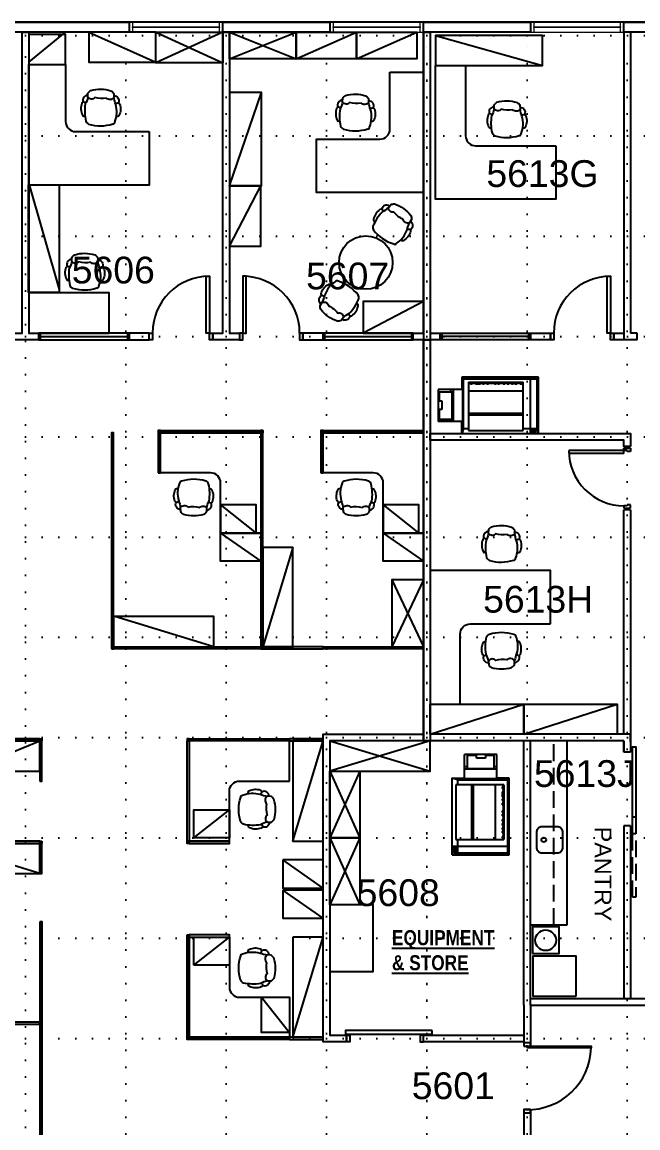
# Model space of a CAD drawing. Extents: x -68523 to 336700, y -113452 to 119396.
# Drawn here: x 236200 to 245408, y 15214 to 31750 of the extents above; entities that cross this region are included whole.
import ezdxf
from ezdxf.enums import TextEntityAlignment as Align

# ---------------------------------------------------------------- set-up
doc = ezdxf.new("R2010")
doc.units = 0
doc.header["$LTSCALE"] = 1000
doc.header["$MEASUREMENT"] = 0
for name, pattern in [('DASH', [0.35, 0.25, -0.1]), ('EC-5thFloor-s6144$0$DOT', [0.25, 0, -0.25]), ('HIDDEN', [0.375, 0.25, -0.125])]:
    doc.linetypes.add(name, pattern=pattern)
doc.layers.get('0').update_dxf_attribs({"linetype": 'CONTINUOUS'})
for name, color, linetype in [('chair', 3, 'CONTINUOUS'), ('Dry-Wall', 4, 'CONTINUOUS'), ('EC-5thFloor-s6144$0$4', 9, 'EC-5thFloor-s6144$0$DOT'), ('EC-5thFloor-s6144$0$ECOLUMN', 7, 'CONTINUOUS'), ('EPARTITION', 1, 'CONTINUOUS'), ('L1', 1, 'CONTINUOUS'), ('Layer1', 1, 'CONTINUOUS'), ('N-DOOR', 7, 'CONTINUOUS'), ('N-DR', 7, 'CONTINUOUS'), ('n-wall', 3, 'CONTINUOUS'), ('N_Fur', 41, 'CONTINUOUS'), ('o-ht', 7, 'CONTINUOUS'), ('RM-ID', 3, 'CONTINUOUS'), ('Rm-No-New', 3, 'CONTINUOUS')]:
    doc.layers.add(name, color=color, linetype=linetype)
doc.layers.add('EC-5thFloor-s6144$0$EWINDOW', color=9, linetype='CONTINUOUS', lineweight=9)
doc.layers.add('EC-5thFloor-s6144$0$HATCH-LINE', color=13, linetype='CONTINUOUS', plot=False)
doc.styles.add('Arial Narrow', font='ARIALN.TTF')
doc.styles.add('T1', font='arial.ttf')

# ---------------------------------------------------------------- blocks, each defined once
blk = doc.blocks.new('EC-5thFloor-s6144$0$grid-base')
for p, q in [((-24750, 750), (750, 750)), ((-21750, -76600), (-21750, 750)), ((-20250, -73700), (-20250, 750)), ((-18750, -73700), (-18750, 750)), ((-17250, -73700), (-17250, 750)), ((-15750, -73700), (-15750, 750)), ((-15750, -50950), (-15750, 750)), ((-14250, -73700), (-14250, 750)), ((-12750, -73700), (-12750, 750)), ((-24750, -750), (750, -750)), ((-24750, -2250), (750, -2250)), ((-24750, -3750), (750, -3750)), ((-24750, -5250), (750, -5250)), ((-24750, -6750), (750, -6750)), ((-24750, -8250), (750, -8250)), ((-24750, -9750), (750, -9750)), ((-24750, -11250), (750, -11250)), ((-24750, -12750), (750, -12750)), ((-24750, -14250), (750, -14250))]:
    blk.add_line(p, q)
blk = doc.blocks.new('EC-5thFloor-s6144$0$E-WIN1')
at = {"layer": 'EC-5thFloor-s6144$0$EWINDOW', "linetype": 'Continuous'}
for p, q in [((1399.9972, 149.9997), (0, 149.9997)), ((0, 149.9997), (0, 0)), ((0, 0), (1399.9972, 0)), ((1349.9973, 149.9997), (49.9999, 149.9997)), ((49.9999, 149.9997), (49.9999, 0)), ((49.9999, 79.99984), (1349.9973, 79.99984)), ((49.9999, 69.99986), (49.9999, 79.99984)), ((1349.9973, 69.99986), (49.9999, 69.99986)), ((49.9999, 0), (1349.9973, 0)), ((1349.9973, 0), (1349.9973, 149.9997)), ((1349.9973, 79.99984), (1349.9973, 69.99986)), ((1399.9972, 0), (1399.9972, 149.9997))]:
    blk.add_line(p, q, dxfattribs=at)
blk = doc.blocks.new('DR825')
for p, q in [((818.5, 100), (818.5, 925)), ((862.5, 100), (862.5, 925)), ((0, 100), (0, 0)), ((37.5, 100), (0, 100)), ((0, 0), (50, 0)), ((37.5, 50), (37.5, 100)), ((50, 50), (37.5, 50)), ((50, 0), (50, 50)), ((818.5, 100), (862.5, 100)), ((850, 50), (862.5, 50)), ((850, 0), (850, 50)), ((900, 0), (850, 0)), ((862.5, 100), (900, 100)), ((862.5, 50), (862.5, 100)), ((900, 100), (900, 0))]:
    blk.add_line(p, q)
blk.add_arc((862.5, 100), 825, 90, 180)
blk = doc.blocks.new('erfqwr wtg qewrg daergaW')
at = {"color": 8, "linetype": 'ByBlock'}
for p, q in [((175532, -1266080), (175532, -1265717)), ((176014, -1265717), (175532, -1265717)), ((175713, -1265730), (175570, -1265730)), ((175570, -1265730), (175570, -1265924)), ((175713, -1265769), (175713, -1265730)), ((175845, -1265769), (175713, -1265769)), ((175975, -1265730), (175845, -1265730)), ((175845, -1265730), (175845, -1265769)), ((175975, -1265924), (175975, -1265730)), ((176014, -1266080), (176014, -1265717)), ((175570, -1265898), (175532, -1265898)), ((176014, -1265937), (175532, -1265937)), ((175570, -1265924), (175975, -1265924)), ((176014, -1265898), (175975, -1265898)), ((175427, -1266093), (175349, -1266067)), ((176121, -1266171), (175401, -1266171)), ((175401, -1266171), (175401, -1266987)), ((175427, -1266093), (175427, -1266171)), ((175427, -1266093), (176173, -1266093)), ((176014, -1266080), (175532, -1266080)), ((175634, -1266171), (175634, -1266987)), ((175660, -1266171), (175660, -1266987)), ((175992, -1266171), (175992, -1266987)), ((176199, -1266067), (176014, -1266067)), ((176109, -1266171), (176109, -1266987)), ((176121, -1266171), (176121, -1266987)), ((176173, -1266093), (176199, -1266067)), ((176173, -1266093), (176173, -1267191)), ((176199, -1267217), (176199, -1266067)), ((176109, -1266197), (176096, -1266197)), ((176096, -1266197), (176096, -1266223)), ((176096, -1266223), (176109, -1266223)), ((176096, -1266274), (176096, -1266350)), ((176109, -1266274), (176096, -1266274)), ((176096, -1266350), (176109, -1266350)), ((176096, -1266376), (176096, -1266402)), ((176109, -1266376), (176096, -1266376)), ((176096, -1266402), (176109, -1266402)), ((176096, -1266441), (176096, -1266467)), ((176109, -1266441), (176096, -1266441)), ((176096, -1266467), (176109, -1266467)), ((176096, -1266556), (176096, -1266582)), ((176109, -1266556), (176096, -1266556)), ((176096, -1266582), (176109, -1266582)), ((176096, -1266608), (176096, -1266634)), ((176109, -1266608), (176096, -1266608)), ((176096, -1266634), (176109, -1266634)), ((176096, -1266685), (176096, -1266711)), ((176109, -1266685), (176096, -1266685)), ((176096, -1266711), (176109, -1266711)), ((176096, -1266746), (176096, -1266772)), ((176109, -1266746), (176096, -1266746)), ((176096, -1266772), (176109, -1266772)), ((176096, -1266811), (176096, -1266837)), ((176109, -1266811), (176096, -1266811)), ((176096, -1266837), (176109, -1266837)), ((175401, -1266987), (176121, -1266987)), ((175427, -1266987), (175427, -1267191)), ((176096, -1266863), (176096, -1266889)), ((176109, -1266863), (176096, -1266863)), ((176096, -1266889), (176109, -1266889)), ((176096, -1266941), (176096, -1266966)), ((176109, -1266941), (176096, -1266941)), ((176096, -1266966), (176109, -1266966)), ((176199, -1267091), (175349, -1267091)), ((175401, -1267185), (175401, -1267105)), ((175401, -1267105), (175414, -1267105)), ((175414, -1267105), (175414, -1267185)), ((175427, -1267191), (175349, -1267217)), ((175349, -1267217), (176199, -1267217)), ((175414, -1267185), (175401, -1267185)), ((176173, -1267191), (175427, -1267191)), ((176173, -1267191), (176199, -1267217))]:
    blk.add_line(p, q, dxfattribs=at)
at = {"color": 8, "linetype": 'HIDDEN', "ltscale": 60}
for p, q in [((175365, -1267185), (175365, -1267105)), ((175376, -1267185), (175376, -1267105)), ((175386, -1267185), (175386, -1267105))]:
    blk.add_line(p, q, dxfattribs=at)
at = {"color": 8, "linetype": 'ByBlock'}
blk.add_lwpolyline([(175349, -1267217), (175349, -1266067), (175532, -1266067)], dxfattribs=at)
blk = doc.blocks.new('Chair')
at = {"layer": 'chair'}
for points in [[(696, 241, -0.08073), (735, 342, 0.095163), (727, 600, 0.186837), (685, 642, 0.154629), (321, 639, 0.427425), (292, 612, 0.165672), (279, 349, -0.020853), (308, 245, -3.794507)], [(279, 349, -0.744345), (221, 341, -0.209175), (231, 516, -0.689638), (267, 521, -0.689638)], [(730, 333, 0.635952), (785, 333, 0.209175), (778, 508, 0.734215), (741, 512)], [(309, 216, -0.534567), (240, 324, 0.608356)], [(696, 209, 0.534567), (766, 316, -0.608356)]]:
    blk.add_lwpolyline(points, format="xyb", dxfattribs=at)
blk.add_lwpolyline([(696, 241), (695, 181, -0.117598), (653, 141, -0.149873), (352, 144, -0.121311), (310, 186), (308, 245, -0.463458), (420, 254, -0.132891), (591, 246, -0.488609), (696, 241)], format="xyb", close=True, dxfattribs=at)
blk = doc.blocks.new('A$Ca25f92d0')
at = {"layer": 'Layer1'}
blk.add_line((0, 0), (420, 530), dxfattribs=at)
blk.add_lwpolyline([(0, 0), (420, 0), (420, 530), (0, 530)], close=True, dxfattribs=at)

msp = doc.modelspace()

# ---------------------------------------------------------------- linework, layer by layer
at = {"layer": 'Dry-Wall', "color": 0}
for p, q in [((245200, 31600), (245200, 27000)), ((245300, 31600), (245300, 27100)), ((245300, 27000), (245200, 27000)), ((245395.6, 27100), (245300, 27100)), ((245395.6, 27000), (245300, 27000)), ((245395.6, 27000), (245395.6, 27100))]:
    msp.add_line(p, q, dxfattribs=at)
at = {"layer": 'EC-5thFloor-s6144$0$ECOLUMN'}
for points in [[(235750, 31750.1), (237800, 31750.1), (237800, 31600.1), (235750, 31600.1)], [(239200, 31750.1), (240800, 31750.1), (240800, 31600.1), (239200, 31600.1)], [(242200, 31750.1), (243800, 31750.1), (243800, 31600.1), (242200, 31600.1)], [(245200, 31750.1), (246800, 31750.1), (246800, 31600.1), (245200, 31600.1)]]:
    msp.add_lwpolyline(points, close=True, dxfattribs=at)
at = {"layer": 'EC-5thFloor-s6144$0$HATCH-LINE'}
msp.add_lwpolyline([(258950, 6100), (258950, 13500), (259550, 13500), (259550, 24100), (258950, 24100), (258950, 31750), (258950, 31750), (258950, 31750), (233362, 31750), (233362, 17850), (233050, 17850), (233050, 17850), (233050, 17850), (233050, 17850), (233050, 17850), (233050, -18050), (233050, -18050), (218424.9, -18049.9), (218424.9, -18049.9), (218424.9, -38550), (217000, -38550), (217000, -49550)], dxfattribs=at)
at = {"layer": 'EPARTITION', "color": 1, "linetype": 'Continuous'}
msp.add_line((245300, 21100), (242300, 21100), dxfattribs=at)
at = {"layer": 'L1', "color": 1}
for points in [[(243831.9, 17821.2), (244231.9, 17821.2), (244231.9, 18221.2), (243831.9, 18221.2)], [(244486.2, 17182.8), (244486.2, 17782.8), (243836.2, 17782.8), (243836.2, 17182.8)]]:
    msp.add_lwpolyline(points, close=True, dxfattribs=at)
msp.add_circle((244029, 18018.6), 154.6, dxfattribs=at)
at = {"layer": 'Layer1'}
for p, q in [((236300, 31150), (236850, 31600)), ((237200, 31600), (238200, 31150)), ((239200, 31600), (238200, 31140)), ((238200, 31600), (239200, 31140)), ((239300, 31600), (240300, 31200)), ((239300, 31200), (240300, 31600)), ((240300, 31200), (241200, 31600)), ((241200, 31200), (242100, 31600)), ((242382, 31550), (243982, 31100)), ((239300, 29300), (239780, 30700)), ((236759.9, 27750), (236300, 29350)), ((239300, 28400), (239770, 29300)), ((242200, 27570), (241300, 27100)), ((239168.4, 24109.1), (239768.4, 23689.1)), ((241600, 24109.1), (242200, 23689.1)), ((240250.2, 23891.2), (239800.4, 22409.1)), ((241729.9, 23409.1), (242199.9, 22409.1)), ((242199.9, 23409.1), (241729.9, 22409.1)), ((239068.3, 22409.1), (237586.2, 22858.9)), ((242300, 21100), (243700, 21550)), ((242300, 21100), (243700, 21550)), ((243700, 21100), (245100, 21550)), ((243700, 21100), (245100, 21550)), ((245300, 21032), (245300, 21044.9)), ((235363, 20550), (236463, 21000)), ((240249.9, 19500), (240699.9, 21000)), ((242300, 21000), (240800, 20550)), ((240800, 21000), (242300, 20550)), ((241250, 20550), (240800, 19550)), ((240800, 20550), (241250, 19550)), ((241250, 19550), (240800, 18550)), ((240800, 19550), (241250, 18550)), ((236463.1, 19018.2), (234981, 19468)), ((240700, 18800), (240100, 19220)), ((240700, 18348), (240100, 18768)), ((240250, 16568), (240700, 18068))]:
    msp.add_line(p, q, dxfattribs=at)
for points in [[(238200, 31150), (238200, 31600), (237200, 31600), (237200, 31150)], [(238200, 31600), (239200, 31600), (239200, 31140), (238200, 31140)], [(239300, 31200), (239300, 31600), (240300, 31600), (240300, 31200)], [(240300, 31200), (240300, 31600), (241200, 31600), (241200, 31200)], [(241200, 31200), (241200, 31600), (242100, 31600), (242100, 31200)], [(236300, 31113.8), (236850, 31113.8), (236850, 31563.8), (236300, 31563.8)], [(242382, 31100), (243982, 31100), (243982, 31550), (242382, 31550)], [(239300, 29300), (239780, 29300), (239780, 30700), (239300, 30700)], [(236759.9, 27713.8), (236759.9, 29313.8), (236289.9, 29313.8), (236289.9, 27713.8)], [(239300, 28400), (239770, 28400), (239770, 29300), (239300, 29300)], [(236300, 27100), (237500, 27100), (237500, 27700), (236300, 27700)], [(242200, 27570), (241300, 27570), (241300, 27100), (242200, 27100)], [(238236.4, 25609.1), (238268.4, 25609.1), (238268.4, 25641.1), (238236.4, 25641.1)], [(239768.4, 25609.1), (238268.4, 25609.1), (238268.4, 25641.1), (239768.4, 25641.1)], [(239800.4, 25609.1), (239768.4, 25609.1), (239768.4, 25641.1), (239800.4, 25641.1)], [(239768.4, 25609.1), (239800.4, 25609.1), (239800.4, 25641.1), (239768.4, 25641.1)], [(240668, 25609.1), (240700, 25609.1), (240700, 25641.1), (240668, 25641.1)], [(242200, 25609.1), (240700, 25609.1), (240700, 25641.1), (242200, 25641.1)], [(237536.3, 24009.1), (237568.3, 24009.1), (237568.3, 25609.1), (237536.3, 25609.1)], [(238236.4, 25009.1), (238268.4, 25009.1), (238268.4, 25609.1), (238236.4, 25609.1)], [(239768.4, 24009.1), (239800.4, 24009.1), (239800.4, 25609.1), (239768.4, 25609.1)], [(240668, 25009.1), (240700, 25009.1), (240700, 25609.1), (240668, 25609.1)], [(237536.3, 22409.1), (237568.3, 22409.1), (237568.3, 24009.1), (237536.3, 24009.1)], [(239168.4, 24109.1), (239768.4, 24109.1), (239768.4, 23689.1), (239168.4, 23689.1)], [(239768.4, 22409.1), (239800.4, 22409.1), (239800.4, 24009.1), (239768.4, 24009.1)], [(241600, 24109.1), (242200, 24109.1), (242200, 23689.1), (241600, 23689.1)], [(240250.2, 22391.1), (240250.2, 23891.2), (239800.4, 23891.2), (239800.4, 22391.1)], [(241729.9, 22409.1), (242199.9, 22409.1), (242199.9, 23409.1), (241729.9, 23409.1)], [(237568.2, 22409.1), (239068.3, 22409.1), (239068.3, 22858.9), (237568.2, 22858.9)], [(237536.3, 22377.1), (237568.3, 22377.1), (237568.3, 22409.1), (237536.3, 22409.1)], [(237568.3, 22409.1), (238268.3, 22409.1), (238268.3, 22377.1), (237568.3, 22377.1)], [(239768.3, 22377.1), (238268.3, 22377.1), (238268.3, 22409.1), (239768.3, 22409.1)], [(239768.4, 22377.1), (239800.4, 22377.1), (239800.4, 22409.1), (239768.4, 22409.1)], [(239800.4, 22377.1), (240700.4, 22377.1), (240700.4, 22409.1), (239800.4, 22409.1)], [(242199.9, 22377.1), (240699.9, 22377.1), (240699.9, 22409.1), (242199.9, 22409.1)], [(242300, 21550), (243700, 21550), (243700, 21100), (242300, 21100)], [(242300, 21550), (243700, 21550), (243700, 21100), (242300, 21100)], [(243700, 21550), (245100, 21550), (245100, 21100), (243700, 21100)], [(243700, 21550), (245100, 21550), (245100, 21100), (243700, 21100)], [(234863, 21000), (236463, 21000), (236463, 21032), (234863, 21032)], [(236495, 21032), (236495, 21000), (236463, 21000), (236463, 21032)], [(238668, 21000), (238700, 21000), (238700, 21032), (238668, 21032)], [(240200, 21000), (238700, 21000), (238700, 21032), (240200, 21032)], [(240200, 21000), (240700, 21000), (240700, 21032), (240200, 21032)], [(235363, 20550), (236463, 20550), (236463, 21000), (235363, 21000)], [(236463, 20400), (236495, 20400), (236495, 21000), (236463, 21000)], [(238668, 19500), (238668, 21000), (238700, 21000), (238700, 19500)], [(240249.9, 21000), (240249.9, 19500), (240699.9, 19500), (240699.9, 21000)], [(240800, 20550), (242300, 20550), (242300, 21000), (240800, 21000)], [(240800, 20550), (241250, 20550), (241250, 19550), (240800, 19550)], [(240800, 19550), (241250, 19550), (241250, 18550), (240800, 18550)], [(234863, 19468), (236463, 19468), (236463, 19500), (234863, 19500)], [(234962.9, 19018.2), (236463, 19018.2), (236463, 19468), (234962.9, 19468)], [(236495, 19500), (236495, 19468), (236463, 19468), (236463, 19500)], [(236463, 19018), (236495, 19018), (236495, 19468), (236463, 19468)], [(238668, 19500), (238700, 19500), (238700, 19468), (238668, 19468)], [(238700, 19468), (239300, 19468), (239300, 19500), (238700, 19500)], [(240100, 19220), (240100, 18800), (240700, 18800), (240700, 19220)], [(240100, 18768), (240100, 18348), (240700, 18348), (240700, 18768)], [(240800, 17550), (241450, 17550), (241450, 18550), (240800, 18550)], [(236466.1, 18295.7), (236466.1, 16795.7), (236498.1, 16795.7), (236498.1, 18295.7)], [(238668.1, 18100), (238700.1, 18100), (238700.1, 18068), (238668.1, 18068)], [(238668.1, 16568), (238668.1, 18068), (238700.1, 18068), (238700.1, 16568)], [(238700.1, 18068), (239300.1, 18068), (239300.1, 18100), (238700.1, 18100)], [(240250, 18068), (240250, 16568), (240700, 16568), (240700, 18068)], [(234866.1, 16763.7), (236466.1, 16763.7), (236466.1, 16795.7), (234866.1, 16795.7)], [(236466.1, 16763.7), (236498.1, 16763.7), (236498.1, 16795.7), (236466.1, 16795.7)], [(236466.1, 14963.7), (236498.1, 14963.7), (236498.1, 16763.7), (236466.1, 16763.7)], [(236466.1, 15863.7), (236498.1, 15863.7), (236498.1, 16763.7), (236466.1, 16763.7)], [(238668.1, 16568), (238700.1, 16568), (238700.1, 16536), (238668.1, 16536)], [(240200.1, 16536), (238700.1, 16536), (238700.1, 16568), (240200.1, 16568)], [(240200.1, 16536), (240700.1, 16536), (240700.1, 16568), (240200.1, 16568)]]:
    msp.add_lwpolyline(points, close=True, dxfattribs=at)
for points in [[(238100, 30113.8), (238100, 29313.8), (236300, 29313.8), (236300, 31113.8), (236850, 31113.8), (236850, 30263.8, 0.4142136), (237000, 30113.8)], [(244182, 29900), (244182, 29100), (242382, 29100), (242382, 31100), (242832, 31100), (242832, 30050, 0.4142136), (242982, 29900)], [(241700, 31000), (242200, 31000), (242200, 29200), (240600, 29200), (240600, 30000), (241550, 30000, 0.4142136), (241700, 30150)], [(238268.4, 25009.1), (238268.4, 25609.1), (239768.4, 25609.1), (239768.4, 24109.1), (239168.4, 24109.1), (239168.4, 24859.1, 0.4142136), (239018.4, 25009.1)], [(240700, 25009.1), (240700, 25609.1), (242200, 25609.1), (242200, 24109.1), (241600, 24109.1), (241600, 24859.1, 0.4142136), (241450, 25009.1)], [(244100, 22750), (244100, 23550), (242300, 23550), (242300, 21550), (242750, 21550), (242750, 22600, -0.4142136), (242900, 22750)], [(240200, 20400), (240200, 21000), (238700, 21000), (238700, 19500), (239300, 19500), (239300, 20250, -0.4142136), (239450, 20400)], [(240200.1, 17168), (240200.1, 16568), (238700.1, 16568), (238700.1, 18068), (239300.1, 18068), (239300.1, 17318, 0.4142136), (239450.1, 17168)]]:
    msp.add_lwpolyline(points, format="xyb", close=True, dxfattribs=at)
msp.add_circle((241340.2, 28154.2), 400, dxfattribs=at)
at = {"layer": 'N-DOOR', "color": 7, "linetype": 'Continuous'}
for points in [[(239000, 27100), (238950, 27100), (238950, 27950), (239000, 27950)], [(239500, 27100), (239550, 27100), (239550, 27950), (239500, 27950)], [(245000, 27100), (244950, 27100), (244950, 27950), (245000, 27950)], [(238100, 27100), (238150, 27100), (238150, 27000), (238100, 27000)], [(239000, 27100), (239050, 27100), (239050, 27000), (239000, 27000)], [(239500, 27100), (239450, 27100), (239450, 27000), (239500, 27000)], [(240400, 27100), (240350, 27100), (240350, 27000), (240400, 27000)], [(244100, 27100), (244150, 27100), (244150, 27000), (244100, 27000)], [(245000, 27100), (245050, 27100), (245050, 27000), (245000, 27000)], [(242332, 16668.5), (241037.2, 16668.5), (241037.2, 16614.5), (242332, 16614.5)]]:
    msp.add_lwpolyline(points, close=True, dxfattribs=at)
at = {"layer": 'N-DOOR'}
for points in [[(241100, 16600), (241100, 16500), (241050, 16500), (241050, 16600)], [(242150, 16600), (242150, 16500), (242200, 16500), (242200, 16600)]]:
    msp.add_lwpolyline(points, close=True, dxfattribs=at)
at = {"layer": 'N-DOOR', "color": 7, "linetype": 'Continuous'}
for centre, start, end in [((239000, 27100), 90, 180), ((239500, 27100), 0, 90), ((245000, 27100), 90, 180)]:
    msp.add_arc(centre, 850, start, end, dxfattribs=at)
at = {"layer": 'N-DR'}
for points in [[(245050, 27100), (245200, 27100), (245200, 27000), (245050, 27000)], [(245376.5, 19610.3), (245326.5, 19610.3), (245326.5, 20910.3), (245376.5, 20910.3)], [(243758.3, 16436.1), (244708.3, 16436.1), (244708.3, 16412.4), (243758.3, 16412.4)]]:
    msp.add_lwpolyline(points, close=True, dxfattribs=at)
at = {"layer": 'N-DR', "color": 1, "linetype": 'DASH'}
msp.add_lwpolyline([(245376.5, 18663.3), (245326.5, 18663.3), (245326.5, 19863.3), (245376.5, 19863.3)], close=True, dxfattribs=at)
at = {"layer": 'N-DR', "color": 1}
msp.add_arc((243758.3, 16436.1), 950.3, 268.5679, 358.5679, dxfattribs=at)
at = {"layer": 'n-wall', "linetype": 'Continuous'}
for p, q in [((242200, 31600), (242200, 21000)), ((243775, 27000), (243775, 27100)), ((243800, 27000), (243800, 27100)), ((245300, 24455), (245200, 24455)), ((245300, 21100), (242300, 21100)), ((245300, 20989.8), (245300, 21100)), ((245200, 21000), (242300, 21000)), ((245300, 20832.1), (245200, 20832.1)), ((243700, 17050), (243700, 16436.1)), ((243800, 17050), (243800, 16436.1)), ((243700, 15486.7), (243700, 7600)), ((243800, 15486.7), (243800, 7500))]:
    msp.add_line(p, q, dxfattribs=at)
at = {"layer": 'n-wall', "color": 1, "linetype": 'Continuous'}
for p, q in [((236450, 27000), (236450, 27100)), ((236475, 27000), (236475, 27100)), ((236475, 27050), (237775, 27050)), ((240700, 27000), (240700, 27100)), ((240725, 27000), (240725, 27100)), ((240725, 27050), (242025, 27050)), ((243775, 27050), (242475, 27050))]:
    msp.add_line(p, q, dxfattribs=at)
at = {"layer": 'n-wall'}
for p, q in [((242200, 21000), (242300, 21000)), ((243700, 17050), (243700, 21000)), ((243800, 17050), (243800, 21000)), ((244350, 18250), (244350, 21000)), ((245200, 20832.1), (245200, 21000)), ((245200, 20989.8), (245200, 21000)), ((245300, 19732.1), (245200, 19732.1)), ((243800, 18250), (244350, 18250))]:
    msp.add_line(p, q, dxfattribs=at)
at = {"layer": 'n-wall', "color": 2, "linetype": 'DASH'}
msp.add_line((244150, 18250), (244150, 21000), dxfattribs=at)
at = {"layer": 'n-wall', "linetype": 'Continuous'}
for points in [[(236200, 31600), (236300, 31600), (236300, 27100), (236450, 27100), (236450, 27000), (236300, 27000), (236200, 27000), (235950, 27000), (235950, 27100), (236200, 27100)], [(239200, 31600), (239300, 31600), (239300, 27100), (239450, 27100), (239450, 27000), (239300, 27000), (239200, 27000), (239050, 27000), (239050, 27100), (239200, 27100)], [(242200, 31600), (242300, 31600), (242300, 27100), (242450, 27100), (242450, 27000), (242300, 27000), (242200, 27000), (242050, 27000), (242050, 27100), (242200, 27100)], [(238100, 27100), (237800, 27100), (237800, 27000), (238100, 27000)], [(240700, 27100), (240400, 27100), (240400, 27000), (240700, 27000)], [(243800, 27000), (243775, 27000), (243775, 27100), (243800, 27100)], [(242200, 21000), (240800, 21000), (240800, 16850), (240800, 16600), (241050, 16600), (241050, 16500), (240800, 16500), (240800, 16500), (240700, 16500), (240700, 16500), (240700, 16600), (240700, 16850), (240700, 21100), (242200, 21100)], [(242200, 16500), (242200, 16600), (243700, 16600), (243700, 16500)]]:
    msp.add_lwpolyline(points, close=True, dxfattribs=at)
at = {"layer": 'n-wall', "color": 1, "linetype": 'Continuous'}
for points in [[(236450, 27000), (236475, 27000), (236475, 27100), (236450, 27100)], [(237800, 27100), (236450, 27100), (236450, 27000), (237800, 27000)], [(237775, 27000), (237800, 27000), (237800, 27100), (237775, 27100)], [(240700, 27000), (240725, 27000), (240725, 27100), (240700, 27100)], [(242050, 27100), (240700, 27100), (240700, 27000), (242050, 27000)], [(242025, 27000), (242050, 27000), (242050, 27100), (242025, 27100)], [(242475, 27000), (242450, 27000), (242450, 27100), (242475, 27100)], [(242475, 27000), (242450, 27000), (242450, 27100), (242475, 27100)]]:
    msp.add_lwpolyline(points, close=True, dxfattribs=at)
at = {"layer": 'n-wall', "linetype": 'Continuous'}
for points in [[(242300, 27100), (244100, 27100), (244100, 27000), (242300, 27000)], [(242300, 27100), (242300, 21000)], [(245300, 25404.4), (245200, 25404.4), (245200, 25500), (242300, 25500), (242300, 25600), (245300, 25600), (245300, 25404.4)], [(245300, 24455), (245300, 24100), (245300, 24100), (245300, 24000), (245300, 24000), (245300, 21100), (245200, 21100), (245200, 24455)], [(245300, 19732.1), (245300, 17150)], [(243800, 17150), (245786, 17150)], [(243800, 17050), (245786, 17050)]]:
    msp.add_lwpolyline(points, dxfattribs=at)
at = {"layer": 'n-wall'}
for points in [[(245300, 21100), (245300, 20832.1)], [(245200, 21000), (245200, 20832.1)], [(245200, 19732.1), (245200, 17150)]]:
    msp.add_lwpolyline(points, dxfattribs=at)
at = {"layer": 'n-wall', "color": 1}
msp.add_lwpolyline([(243973.3, 19721.1), (244203.3, 19721.1, -0.4142136), (244278.3, 19646.1), (244278.3, 19396.1, -0.4142136), (244203.3, 19321.1), (243973.3, 19321.1, -0.4142136), (243898.3, 19396.1), (243898.3, 19646.1, -0.4142136)], format="xyb", close=True, dxfattribs=at)
at = {"layer": 'n-wall'}
for points in [[(243700, 16436.1), (243800, 16436.1), (243800, 16486.1), (243700, 16486.1)], [(243700, 15436.7), (243800, 15436.7), (243800, 15486.7), (243700, 15486.7)]]:
    msp.add_lwpolyline(points, close=True, dxfattribs=at)
at = {"layer": 'n-wall', "color": 1}
msp.add_circle((244000.2, 19521.1), 34, dxfattribs=at)
at = {"layer": 'o-ht', "color": 1}
msp.add_lwpolyline([(242200, 27000), (242300, 27000), (242300, 21000), (242200, 21000)], close=True, dxfattribs=at)
at = {"layer": 'Rm-No-New'}
msp.add_line((243758.3, 16436.1), (243738.3, 16436.1), dxfattribs=at)

# ---------------------------------------------------------------- block references
at = {"layer": 'EC-5thFloor-s6144$0$4'}
msp.add_blockref('EC-5thFloor-s6144$0$grid-base', (258000, 30800), dxfattribs=at)
at = {"layer": 'EC-5thFloor-s6144$0$EWINDOW', "linetype": 'Continuous'}
for p in [(237800, 31600.1), (240800, 31600.1), (243800, 31600.1)]:
    msp.add_blockref('EC-5thFloor-s6144$0$E-WIN1', p, dxfattribs=at)
at = {"layer": 'Layer1'}
for name, p, rotation in [('Chair', (237879.1, 30867.6), 180), ('Chair', (241688.5, 30793), 180), ('Chair', (243954, 30693), 180), ('Chair', (242385, 28772.7), 145.0991204609084), ('Chair', (237640.3, 28412.9), 180), ('Chair', (240295.3, 27535.7), 325.0991204609084), ('A$Ca25f92d0', (239168.4, 24529.1), 270), ('A$Ca25f92d0', (241600, 24529.1), 270), ('Chair', (243872, 24343), 180), ('Chair', (243872, 24343), 180)]:
    msp.add_blockref(name, p, dxfattribs=dict(at, rotation=rotation))
for p in [(238262, 24244.4), (240693.6, 24244.4)]:
    msp.add_blockref('Chair', p, dxfattribs=at)
at = {"layer": 'Layer1', "xscale": -1}
msp.add_blockref('Chair', (243872, 21957), dxfattribs=at)
msp.add_blockref('Chair', (243872, 21957), dxfattribs=at)
for name, p, rotation in [('Chair', (240108.4, 20480.9), 90), ('A$Ca25f92d0', (238770, 19550), 270), ('A$Ca25f92d0', (238770.1, 17648), 270), ('Chair', (240108.4, 18107.4), 90), ('Chair', (240108.4, 18107.4), 90), ('A$Ca25f92d0', (239780.1, 17168), 180)]:
    msp.add_blockref(name, p, dxfattribs=dict(at, rotation=rotation))
at = {"layer": 'N-DOOR', "rotation": 89.99999999999999}
msp.add_blockref('DR825', (245300, 24479.7), dxfattribs=at)
at = {"layer": 'N_Fur', "rotation": 90}
msp.add_blockref('erfqwr wtg qewrg daergaW', (-1023293.6, -149756.4), dxfattribs=at)
at = {"layer": 'N_Fur'}
msp.add_blockref('erfqwr wtg qewrg daergaW', (67283.8, 1286512.8), dxfattribs=at)
msp.add_blockref('erfqwr wtg qewrg daergaW', (67283.8, 1286512.8), dxfattribs=at)

# ---------------------------------------------------------------- texts
at = {"layer": 'N_Fur', "color": 1, "linetype": 'Continuous', "insert": (241730.6, 18170.9), "char_height": 225, "attachment_point": 1, "style": 'Arial Narrow'}
msp.add_mtext_dynamic_manual_height_columns('{\\fArial Narrow|b1|i0|c0|p34;\\LEQUIPMENT & STORE}', width=1644.342, gutter_width=240, heights=[0], dxfattribs=at)
at = {"layer": 'RM-ID', "style": 'T1'}
msp.add_text('PANTRY', height=250, rotation=270, dxfattribs=at).set_placement((244886.6, 19009.6), align=Align.MIDDLE)
at = {"layer": 'Rm-No-New', "style": 'T1'}
for s, p in [('5613G', (243142.2, 29285)), ('5606', (236941.7, 27842.2)), ('5607', (240446, 27753.7)), ('5613H', (243093.3, 22919.4)), ('5613J', (243853.4, 20312.5)), ('5608', (241202.6, 18530.9)), ('5601', (242026.2, 15643.8))]:
    msp.add_text(s, height=400, dxfattribs=at).set_placement(p)

doc.saveas('drawing.dxf')
